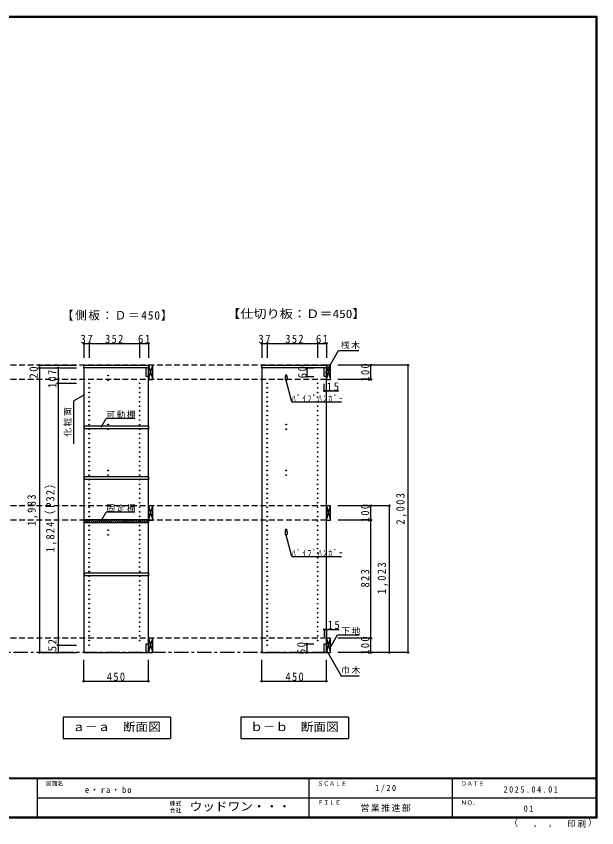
# Model space of a CAD drawing. Units: millimetres at full size, sheet at 1:20. Extents: x -3922 to 3878, y -2932 to 2722.
# Drawn here: x -168 to 3878, y -2932 to 2722 of the extents above; entities that cross this region are included whole.
import ezdxf
from ezdxf.enums import TextEntityAlignment as Align

# ---------------------------------------------------------------- set-up
doc = ezdxf.new("R2010")
doc.units = ezdxf.units.MM
doc.header["$LTSCALE"] = 20
doc.header["$PDMODE"] = 32
doc.header["$PDSIZE"] = 10
doc.linetypes.add('CHAIN1', pattern=[8, 5, -1, 1, -1])
doc.linetypes.add('DASHED2', pattern=[3, 2, -1])
for name, color, linetype in [('0-2_本体', 2, 'Continuous'), ('0-3_固定棚', 3, 'Continuous'), ('0-4_可動棚', 3, 'Continuous'), ('0-5', 4, 'Continuous'), ('0-6_ﾊﾟｲﾌﾟﾊﾝｶﾞｰ', 7, 'Continuous'), ('0-7_桟木・巾木', 2, 'Continuous'), ('0-8_引き出し', 3, 'Continuous'), ('0-A_文字', 7, 'Continuous'), ('0-B_寸法', 7, 'Continuous'), ('0-C_ハッチ', 4, 'Continuous'), ('F-1_枠', 6, 'Continuous'), ('F-A_文字', 7, 'Continuous')]:
    doc.layers.add(name, color=color, linetype=linetype)
doc.styles.add('ＭＳ ゴシック', font='')
doc.styles.get('ＭＳ ゴシック').set_extended_font_data('MS Gothic')

msp = doc.modelspace()

# ---------------------------------------------------------------- linework, layer by layer
at = {"layer": '0-2_本体'}
for p, q in [((303.47, 271.73), (303.47, 291.73)), ((303.47, 291.73), (753.47, 291.73)), ((753.47, 291.73), (753.47, 271.73)), ((1543.47, 271.73), (1543.47, 291.73)), ((1543.47, 291.73), (1993.47, 291.73)), ((1993.47, 291.73), (1993.47, 271.73)), ((753.47, 271.73), (303.47, 271.73)), ((1993.47, 271.73), (1543.47, 271.73))]:
    msp.add_line(p, q, dxfattribs=at)
at = {"layer": '0-3_固定棚', "color": 2}
for p, q in [((303.47, -785.27), (303.47, -805.27)), ((303.47, -785.27), (753.47, -785.27)), ((753.47, -785.27), (753.47, -805.27)), ((303.47, -805.27), (753.47, -805.27))]:
    msp.add_line(p, q, dxfattribs=at)
at = {"layer": '0-4_可動棚', "color": 2}
for points in [[(308.47, -132.77), (753.47, -132.77), (753.47, -152.77), (308.47, -152.77)], [(308.47, -484.77), (753.47, -484.77), (753.47, -504.77), (308.47, -504.77)], [(308.47, -1156.77), (753.47, -1156.77), (753.47, -1176.77), (308.47, -1176.77)]]:
    msp.add_lwpolyline(points, close=True, dxfattribs=at)
at = {"layer": '0-5', "color": 3}
for p, q in [((303.47, 271.73), (303.47, -1711.27)), ((753.47, 271.73), (303.47, 271.73)), ((753.47, -1711.27), (753.47, 271.73)), ((1543.47, 271.73), (1543.47, -1711.27)), ((1993.47, 271.73), (1543.47, 271.73)), ((1993.47, -1711.27), (1993.47, 271.73)), ((303.47, -1711.27), (753.47, -1711.27)), ((1543.47, -1711.27), (1993.47, -1711.27))]:
    msp.add_line(p, q, dxfattribs=at)
at = {"layer": '0-5'}
for centre in [(473.47, 218.23), (473.47, 186.23), (1713.47, 218.23), (1713.47, 186.23), (340.47, 164.73), (340.47, 132.73), (692.47, 164.73), (692.47, 132.73), (1580.47, 164.73), (1580.47, 132.73), (1932.47, 164.73), (1932.47, 132.73), (340.47, 100.73), (340.47, 68.73), (692.47, 100.73), (692.47, 68.73), (1580.47, 100.73), (1580.47, 68.73), (1932.47, 100.73), (1932.47, 68.73), (340.47, 36.73), (340.47, 4.73), (692.47, 36.73), (692.47, 4.73), (1580.47, 36.73), (1580.47, 4.73), (1932.47, 36.73), (1932.47, 4.73), (340.47, -27.27), (692.47, -27.27), (1580.47, -27.27), (1932.47, -27.27), (340.47, -59.27), (340.47, -91.27), (692.47, -59.27), (692.47, -91.27), (1580.47, -59.27), (1580.47, -91.27), (1932.47, -59.27), (1932.47, -91.27), (340.47, -123.27), (340.47, -155.27), (473.47, -122.77), (473.47, -154.77), (692.47, -123.27), (692.47, -155.27), (1580.47, -123.27), (1580.47, -155.27), (1713.47, -122.77), (1713.47, -154.77), (1932.47, -123.27), (1932.47, -155.27), (340.47, -187.27), (340.47, -219.27), (692.47, -187.27), (692.47, -219.27), (1580.47, -187.27), (1580.47, -219.27), (1932.47, -187.27), (1932.47, -219.27), (340.47, -251.27), (340.47, -283.27), (692.47, -251.27), (692.47, -283.27), (1580.47, -251.27), (1580.47, -283.27), (1932.47, -251.27), (1932.47, -283.27), (340.47, -315.27), (692.47, -315.27), (1580.47, -315.27), (1932.47, -315.27), (340.47, -347.27), (340.47, -379.27), (692.47, -347.27), (692.47, -379.27), (1580.47, -347.27), (1580.47, -379.27), (1932.47, -347.27), (1932.47, -379.27), (340.47, -411.27), (340.47, -443.27), (473.47, -442.77), (692.47, -411.27), (692.47, -443.27), (1580.47, -411.27), (1580.47, -443.27), (1713.47, -442.77), (1932.47, -411.27), (1932.47, -443.27), (340.47, -475.27), (340.47, -507.27), (473.47, -474.77), (692.47, -475.27), (692.47, -507.27), (1580.47, -475.27), (1580.47, -507.27), (1713.47, -474.77), (1932.47, -475.27), (1932.47, -507.27), (340.47, -539.27), (692.47, -539.27), (1580.47, -539.27), (1932.47, -539.27), (340.47, -571.27), (340.47, -603.27), (692.47, -571.27), (692.47, -603.27), (1580.47, -571.27), (1580.47, -603.27), (1932.47, -571.27), (1932.47, -603.27), (340.47, -635.27), (340.47, -667.27), (692.47, -635.27), (692.47, -667.27), (1580.47, -635.27), (1580.47, -667.27), (1932.47, -635.27), (1932.47, -667.27), (340.47, -699.27), (340.47, -731.27), (692.47, -699.27), (692.47, -731.27), (1580.47, -699.27), (1580.47, -731.27), (1932.47, -699.27), (1932.47, -731.27), (340.47, -763.27), (692.47, -763.27), (1580.47, -763.27), (1932.47, -763.27), (340.47, -795.27), (340.47, -827.27), (692.47, -795.27), (692.47, -827.27), (1580.47, -795.27), (1580.47, -827.27), (1932.47, -795.27), (1932.47, -827.27), (340.47, -859.27), (340.47, -891.27), (473.47, -858.77), (473.47, -890.77), (692.47, -859.27), (692.47, -891.27), (1580.47, -859.27), (1580.47, -891.27), (1713.47, -858.77), (1713.47, -890.77), (1932.47, -859.27), (1932.47, -891.27), (340.47, -923.27), (340.47, -955.27), (692.47, -923.27), (692.47, -955.27), (1580.47, -923.27), (1580.47, -955.27), (1932.47, -923.27), (1932.47, -955.27), (340.47, -987.27), (340.47, -1019.27), (692.47, -987.27), (692.47, -1019.27), (1580.47, -987.27), (1580.47, -1019.27), (1932.47, -987.27), (1932.47, -1019.27), (340.47, -1051.27), (692.47, -1051.27), (1580.47, -1051.27), (1932.47, -1051.27), (340.47, -1083.27), (340.47, -1115.27), (692.47, -1083.27), (692.47, -1115.27), (1580.47, -1083.27), (1580.47, -1115.27), (1932.47, -1083.27), (1932.47, -1115.27), (340.47, -1147.27), (340.47, -1179.27), (692.47, -1147.27), (692.47, -1179.27), (1580.47, -1147.27), (1580.47, -1179.27), (1932.47, -1147.27), (1932.47, -1179.27), (340.47, -1211.27), (340.47, -1243.27), (692.47, -1211.27), (692.47, -1243.27), (1580.47, -1211.27), (1580.47, -1243.27), (1932.47, -1211.27), (1932.47, -1243.27), (340.47, -1275.27), (692.47, -1275.27), (1580.47, -1275.27), (1932.47, -1275.27), (340.47, -1307.27), (340.47, -1339.27), (692.47, -1307.27), (692.47, -1339.27), (1580.47, -1307.27), (1580.47, -1339.27), (1932.47, -1307.27), (1932.47, -1339.27), (340.47, -1371.27), (340.47, -1403.27), (692.47, -1371.27), (692.47, -1403.27), (1580.47, -1371.27), (1580.47, -1403.27), (1932.47, -1371.27), (1932.47, -1403.27), (340.47, -1435.27), (340.47, -1467.27), (692.47, -1435.27), (692.47, -1467.27), (1580.47, -1435.27), (1580.47, -1467.27), (1932.47, -1435.27), (1932.47, -1467.27), (340.47, -1499.27), (692.47, -1499.27), (1580.47, -1499.27), (1932.47, -1499.27), (340.47, -1531.27), (340.47, -1563.27), (692.47, -1531.27), (692.47, -1563.27), (1580.47, -1531.27), (1580.47, -1563.27), (1932.47, -1531.27), (1932.47, -1563.27), (340.47, -1595.27), (340.47, -1627.27), (692.47, -1595.27), (692.47, -1627.27), (1580.47, -1595.27), (1580.47, -1627.27), (1932.47, -1595.27), (1932.47, -1627.27), (340.47, -1659.27), (1580.47, -1659.27)]:
    msp.add_circle(centre, 2.5, dxfattribs=at)
at = {"layer": '0-6_ﾊﾟｲﾌﾟﾊﾝｶﾞｰ', "color": 2}
for p, q in [((1705.97, 206.23), (1705.97, 191.23)), ((1720.97, 206.23), (1720.97, 191.23)), ((1705.97, -870.77), (1705.97, -885.77)), ((1720.97, -870.77), (1720.97, -885.77))]:
    msp.add_line(p, q, dxfattribs=at)
at = {"layer": '0-6_ﾊﾟｲﾌﾟﾊﾝｶﾞｰ'}
for centre, radius, start, end in [((1752.07, 204.72), 46.13, 162.96035, 178.115), ((1713.47, 218.23), 5.5, 0, 180), ((1674.86, 204.72), 46.13, 1.885, 17.03965), ((1752.07, -872.28), 46.13, 162.96035, 178.115), ((1713.47, -858.77), 5.5, 0, 180), ((1674.86, -872.28), 46.13, 1.885, 17.03965)]:
    msp.add_arc(centre, radius, start, end, dxfattribs=at)
at = {"layer": '0-6_ﾊﾟｲﾌﾟﾊﾝｶﾞｰ', "color": 2}
for centre, start, end in [((1713.47, 206.23), 0, 180), ((1713.47, 191.23), 180, 0), ((1713.47, -870.77), 0, 180), ((1713.47, -885.77), 180, 0)]:
    msp.add_arc(centre, 7.5, start, end, dxfattribs=at)
at = {"layer": '0-7_桟木・巾木'}
for p, q in [((753.47, 271.73), (738.47, 271.73)), ((738.47, 211.73), (738.47, 271.73)), ((753.47, 271.73), (753.47, 230.73)), ((1993.47, 271.73), (1978.47, 271.73)), ((1978.47, 211.73), (1978.47, 271.73)), ((1993.47, 271.73), (1993.47, 230.73)), ((738.47, -1651.27), (753.47, -1651.27)), ((753.47, -1651.27), (753.47, -1711.27)), ((1978.47, -1651.27), (1993.47, -1651.27)), ((1993.47, -1651.27), (1993.47, -1711.27))]:
    msp.add_line(p, q, dxfattribs=at)
for points in [[(753.47, 211.73), (741.97, 211.73), (738.47, 211.73)], [(1993.47, 211.73), (1981.97, 211.73), (1978.47, 211.73)], [(753.47, -1711.27), (738.47, -1711.27), (738.47, -1651.27)], [(1993.47, -1711.27), (1978.47, -1711.27), (1978.47, -1651.27)]]:
    msp.add_lwpolyline(points, dxfattribs=at)
at = {"layer": '0-8_引き出し'}
for p, q in [((753.47, 291.73), (753.47, 191.73)), ((783.47, 291.73), (753.47, 291.73)), ((783.47, 191.73), (783.47, 291.73)), ((1993.47, 291.73), (1993.47, 191.73)), ((2023.47, 291.73), (1993.47, 291.73)), ((2023.47, 191.73), (2023.47, 291.73)), ((753.47, 191.73), (783.47, 191.73)), ((1993.47, 191.73), (2023.47, 191.73)), ((1993.47, -688.27), (1993.47, -788.27)), ((2023.47, -688.27), (1993.47, -688.27)), ((2023.47, -788.27), (2023.47, -688.27)), ((1993.47, -788.27), (2023.47, -788.27)), ((753.47, -1611.27), (753.47, -1711.27)), ((783.47, -1611.27), (753.47, -1611.27)), ((783.47, -1711.27), (783.47, -1611.27)), ((1993.47, -1611.27), (1993.47, -1711.27)), ((2023.47, -1611.27), (1993.47, -1611.27)), ((2023.47, -1711.27), (2023.47, -1611.27)), ((753.47, -1711.27), (783.47, -1711.27)), ((1993.47, -1711.27), (2023.47, -1711.27))]:
    msp.add_line(p, q, dxfattribs=at)
at = {"layer": '0-8_引き出し', "color": 7}
for p, q in [((753.47, 191.73), (783.47, 291.73)), ((753.47, 291.73), (783.47, 191.73)), ((1993.47, 191.73), (2023.47, 291.73)), ((1993.47, 291.73), (2023.47, 191.73)), ((753.47, -688.27), (783.47, -788.27)), ((753.47, -788.27), (783.47, -688.27)), ((1993.47, -788.27), (2023.47, -688.27)), ((1993.47, -688.27), (2023.47, -788.27)), ((753.47, -1711.27), (783.47, -1611.27)), ((753.47, -1611.27), (783.47, -1711.27)), ((1993.47, -1711.27), (2023.47, -1611.27)), ((1993.47, -1611.27), (2023.47, -1711.27))]:
    msp.add_line(p, q, dxfattribs=at)
at = {"layer": '0-8_引き出し'}
msp.add_lwpolyline([(783.47, -788.27), (783.47, -688.27), (753.47, -688.27), (753.47, -788.27)], close=True, dxfattribs=at)
at = {"layer": '0-A_文字'}
for p, q in [((1986.8, 236.27), (2077.67, 393.67)), ((2077.67, 393.67), (2219.9, 393.67)), ((1753.21, 35.43), (1713.47, 183.73)), ((303.47, 82.66), (233.47, 42.25)), ((233.47, -257.75), (233.47, 42.25)), ((1753.21, 35.43), (2098.21, 35.43)), ((424.34, -141.83), (459.36, -81.18)), ((659.36, -81.18), (459.36, -81.18)), ((424.34, -794.33), (459.36, -733.68)), ((659.36, -733.68), (459.36, -733.68)), ((1753.21, -1041.57), (1713.47, -893.27)), ((1753.21, -1041.57), (2098.21, -1041.57)), ((2023.47, -1672.95), (2072.24, -1588.48)), ((2072.24, -1588.48), (2222.77, -1588.48)), ((908.47, -2161.27), (908.47, -2311.27)), ((2148.47, -2161.27), (2148.47, -2311.27)), ((158.47, -2311.27), (908.47, -2311.27)), ((1398.47, -2311.27), (2148.47, -2311.27))]:
    msp.add_line(p, q, dxfattribs=at)
at = {"layer": '0-A_文字', "linetype": 'CHAIN1'}
msp.add_line((1993.47, -1711.27), (-2366.53, -1711.27), dxfattribs=at)
at = {"layer": '0-A_文字'}
for points in [[(1989.66, -1687.54), (2096.74, -1873.01), (2222.77, -1873.01)], [(908.47, -2161.27), (158.47, -2161.27), (158.47, -2311.27)], [(2148.47, -2161.27), (1398.47, -2161.27), (1398.47, -2311.27)]]:
    msp.add_lwpolyline(points, dxfattribs=at)
at = {"layer": '0-B_寸法', "color": 4}
for p, q in [((303.47, 442.73), (303.47, 342.73)), ((303.47, 442.73), (753.47, 442.73)), ((340.47, 442.73), (340.47, 342.73)), ((692.47, 442.73), (692.47, 342.73)), ((753.47, 442.73), (753.47, 342.73)), ((1543.47, 442.73), (1543.47, 342.73)), ((1543.47, 442.73), (1993.47, 442.73)), ((1580.47, 442.73), (1580.47, 342.73)), ((1932.47, 442.73), (1932.47, 342.73)), ((1993.47, 442.73), (1993.47, 342.73)), ((-6.53, 291.73), (-6.53, 271.73)), ((-6.53, 291.73), (253.47, 291.73)), ((2303.47, 291.73), (2073.47, 291.73)), ((2563.47, 291.73), (2073.47, 291.73)), ((2303.47, 191.73), (2303.47, 291.73)), ((2563.47, -1711.27), (2563.47, 291.73)), ((-6.53, 271.73), (253.47, 271.73)), ((-6.53, 271.73), (-6.53, -1711.27)), ((123.47, 271.73), (253.47, 271.73)), ((123.47, 271.73), (123.47, 164.73)), ((1856.47, 271.73), (1856.47, 211.73)), ((1856.47, 271.73), (1906.47, 271.73)), ((1856.47, 211.73), (1906.47, 211.73)), ((2303.47, 191.73), (2073.47, 191.73)), ((123.47, 164.73), (253.47, 164.73)), ((123.47, 164.73), (123.47, -1659.27)), ((1978.47, 111.73), (1978.47, 161.73)), ((1993.47, 111.73), (1993.47, 161.73)), ((1978.47, 111.73), (2080.23, 111.73)), ((2303.47, -688.27), (2073.47, -688.27)), ((2303.47, -788.27), (2303.47, -688.27)), ((2433.47, -688.27), (2303.47, -688.27)), ((2433.47, -1711.27), (2433.47, -688.27)), ((2303.47, -788.27), (2073.47, -788.27)), ((2303.47, -1611.27), (2303.47, -788.27)), ((1978.47, -1551.27), (1978.47, -1601.27)), ((1978.47, -1551.27), (2081.93, -1551.27)), ((1993.47, -1551.27), (1993.47, -1601.27)), ((2303.47, -1611.27), (2073.47, -1611.27)), ((2303.47, -1711.27), (2303.47, -1611.27)), ((123.47, -1659.27), (253.47, -1659.27)), ((123.47, -1659.27), (123.47, -1711.27)), ((1856.47, -1651.27), (1856.47, -1711.27)), ((1856.47, -1651.27), (1906.47, -1651.27)), ((-6.53, -1711.27), (253.47, -1711.27)), ((123.47, -1711.27), (253.47, -1711.27)), ((1856.47, -1711.27), (1906.47, -1711.27)), ((2303.47, -1711.27), (2073.47, -1711.27)), ((2563.47, -1711.27), (2073.47, -1711.27)), ((2433.47, -1711.27), (2303.47, -1711.27)), ((303.47, -1911.27), (303.47, -1761.27)), ((753.47, -1911.27), (753.47, -1761.27)), ((1543.47, -1911.27), (1543.47, -1761.27)), ((1993.47, -1911.27), (1993.47, -1761.27)), ((303.47, -1911.27), (753.47, -1911.27)), ((1543.47, -1911.27), (1993.47, -1911.27))]:
    msp.add_line(p, q, dxfattribs=at)
at = {"layer": '0-B_寸法', "color": 4, "linetype": 'DASHED2'}
for p, q in [((1993.47, 291.73), (-2366.53, 291.73)), ((1993.47, 191.73), (-2366.53, 191.73)), ((1993.47, -688.27), (-2366.53, -688.27)), ((1993.47, -788.27), (-2366.53, -788.27)), ((1993.47, -1611.27), (-2366.53, -1611.27))]:
    msp.add_line(p, q, dxfattribs=at)
at = {"layer": '0-B_寸法'}
for p in [(303.47, 442.73), (340.47, 442.73), (692.47, 442.73), (753.47, 442.73), (1543.47, 442.73), (1580.47, 442.73), (1932.47, 442.73), (1993.47, 442.73), (-6.53, 291.73), (2303.47, 291.73), (2563.47, 291.73), (-6.53, 271.73), (123.47, 271.73), (1856.47, 271.73), (123.47, 164.73), (1856.47, 211.73), (2303.47, 191.73), (1978.47, 111.73), (1993.47, 111.73), (2303.47, -688.27), (2433.47, -688.27), (2303.47, -788.27), (1978.47, -1551.27), (1993.47, -1551.27), (2303.47, -1611.27), (123.47, -1659.27), (1856.47, -1651.27), (-6.53, -1711.27), (123.47, -1711.27), (1856.47, -1711.27), (2303.47, -1711.27), (2433.47, -1711.27), (2563.47, -1711.27), (303.47, -1911.27), (753.47, -1911.27), (1543.47, -1911.27), (1993.47, -1911.27)]:
    msp.add_point(p, dxfattribs=at)
at = {"layer": '0-C_ハッチ'}
for p, q in [((303.47, -794.22), (312.42, -785.27)), ((306.56, -805.27), (326.56, -785.27)), ((320.7, -805.27), (340.7, -785.27)), ((334.84, -805.27), (354.84, -785.27)), ((348.99, -805.27), (368.99, -785.27)), ((363.13, -805.27), (383.13, -785.27)), ((377.27, -805.27), (397.27, -785.27)), ((391.41, -805.27), (411.41, -785.27)), ((405.55, -805.27), (425.55, -785.27)), ((419.7, -805.27), (439.7, -785.27)), ((433.84, -805.27), (453.84, -785.27)), ((447.98, -805.27), (467.98, -785.27)), ((462.12, -805.27), (482.12, -785.27)), ((476.26, -805.27), (496.26, -785.27)), ((490.41, -805.27), (510.41, -785.27)), ((504.55, -805.27), (524.55, -785.27)), ((518.69, -805.27), (538.69, -785.27)), ((532.83, -805.27), (552.83, -785.27)), ((546.97, -805.27), (566.97, -785.27)), ((561.12, -805.27), (581.12, -785.27)), ((575.26, -805.27), (595.26, -785.27)), ((589.4, -805.27), (609.4, -785.27)), ((603.54, -805.27), (623.54, -785.27)), ((617.69, -805.27), (637.69, -785.27)), ((631.83, -805.27), (651.83, -785.27)), ((645.97, -805.27), (665.97, -785.27)), ((660.11, -805.27), (680.11, -785.27)), ((674.25, -805.27), (694.25, -785.27)), ((688.4, -805.27), (708.4, -785.27)), ((702.54, -805.27), (722.54, -785.27)), ((716.68, -805.27), (736.68, -785.27)), ((730.82, -805.27), (750.82, -785.27)), ((744.96, -805.27), (753.47, -796.76))]:
    msp.add_line(p, q, dxfattribs=at)
at = {"layer": 'F-1_枠'}
for p, q in [((-3922.03, 2722.29), (3877.97, 2722.29)), ((-3922.03, 2718.96), (3877.97, 2718.96)), ((-3922.03, 2715.63), (3877.97, 2715.63)), ((3871.3, 2722.29), (3871.3, -2864.37)), ((3874.63, 2722.29), (3874.63, -2864.37)), ((3877.97, 2722.29), (3877.97, -2864.37)), ((3877.97, -2587.71), (-3922.03, -2587.71)), ((3877.97, -2591.04), (-3922.03, -2591.04)), ((-22.03, -2591.04), (-22.03, -2857.71)), ((1871.3, -2591.04), (1871.3, -2857.71)), ((2871.3, -2591.04), (2871.3, -2857.71)), ((-22.03, -2724.37), (3871.3, -2724.38)), ((3877.97, -2857.71), (-3922.03, -2857.71)), ((3877.97, -2861.04), (-3922.03, -2861.04)), ((3877.97, -2864.37), (-3922.03, -2864.37))]:
    msp.add_line(p, q, dxfattribs=at)

# ---------------------------------------------------------------- texts
at = {"layer": '0-A_文字', "style": 'ＭＳ ゴシック'}
for s, width, p in [('【仕切り板：Ｄ＝450】', 1.15, (1300.97, 601.73)), ('ａ－ａ\u3000断面図', 1.1, (223.47, -2276.27)), ('ｂ－ｂ\u3000断面図', 1.1, (1463.47, -2276.27))]:
    msp.add_text(s, height=58.65, dxfattribs=dict(at, width=width)).set_placement(p, align=Align.BOTTOM_LEFT)
at = {"layer": '0-A_文字', "attachment_point": 7, "style": 'ＭＳ ゴシック'}
for s, insert, char_height in [('\\T1.15;【側板：Ｄ＝450】', (150.97, 601.73), 58.65), ('\\T1.17;桟木', (2093.88, 403.88), 43.99), ('\\T1.39;\\W0.85;ﾊﾟｲﾌﾟﾊﾝｶﾞｰ', (1753.21, 35.43), 43.99), ('\\T1.17;可動棚', (459.36, -81.18), 43.99), ('\\T1.17;固定棚', (459.36, -733.68), 43.99), ('\\T1.39;\\W0.85;ﾊﾟｲﾌﾟﾊﾝｶﾞｰ', (1753.21, -1041.57), 43.99), ('\\T1.17;下地', (2096.74, -1588.48), 43.99), ('\\T1.17;巾木', (2096.74, -1861.06), 43.99)]:
    msp.add_mtext(s, dxfattribs=dict(at, insert=insert, char_height=char_height))
at = {"layer": '0-A_文字', "insert": (218.47, -207.75), "char_height": 43.99, "attachment_point": 7, "rotation": 90, "style": 'ＭＳ ゴシック'}
msp.add_mtext('\\T1.17;化粧面', dxfattribs=at)
at = {"layer": '0-B_寸法', "char_height": 58.65, "attachment_point": 7, "style": 'ＭＳ ゴシック'}
for s, insert in [('\\T1.27;\\W0.95;37', (279.47, 443.94)), ('\\T1.27;\\W0.9;352', (451.47, 443.94)), ('\\T1.27;\\W0.95;61', (680.47, 443.94)), ('\\T1.27;\\W0.95;37', (1519.47, 443.94)), ('\\T1.27;\\W0.9;352', (1707.47, 443.94)), ('\\T1.27;\\W0.95;61', (1920.47, 443.94)), ('\\T1.27;\\W0.95;15', (1996.36, 111.73)), ('\\T1.27;\\W0.95;15', (2001.38, -1548.8)), ('\\T1.27;\\W0.9;450', (463.47, -1910.06)), ('\\T1.27;\\W0.9;450', (1708.47, -1910.06))]:
    msp.add_mtext(s, dxfattribs=dict(at, insert=insert))
at = {"layer": '0-B_寸法', "char_height": 58.65, "attachment_point": 7, "rotation": 90, "style": 'ＭＳ ゴシック'}
for s, insert in [('\\T1.27;\\W0.9;100', (2293.47, 176.73)), ('\\T1.27;\\W0.95;20', (-16.53, 196.67)), ('\\T1.27;\\W0.9;107', (113.47, 131.92)), ('\\T1.27;\\W0.95;60', (1856.47, 199.23)), ('\\T1.23;\\W0.9;1,824（P32）', (113.47, -1012.27)), ('\\T1.28;\\W0.9;1,983', (-16.53, -829.77)), ('\\T1.28;\\W0.9;2,003', (2553.47, -819.77)), ('\\T1.27;\\W0.9;100', (2293.47, -803.27)), ('\\T1.28;\\W0.9;1,023', (2423.47, -1302.77)), ('\\T1.27;\\W0.9;823', (2293.47, -1257.77)), ('\\T1.27;\\W0.95;52', (113.47, -1703)), ('\\T1.27;\\W0.9;100', (2293.47, -1726.27)), ('\\T1.27;\\W0.95;60', (1848.86, -1723.77))]:
    msp.add_mtext(s, dxfattribs=dict(at, insert=insert))
at = {"layer": 'F-A_文字', "style": 'ＭＳ ゴシック'}
for s, height, p in [('図面名', 29.33, (37.97, -2647.71)), ('ＳＣＡＬＥ', 29.33, (1931.3, -2647.71)), ('ＤＡＴＥ', 29.33, (2931.3, -2647.71)), ('株式', 29.33, (901.3, -2787.04)), ('ＦＩＬＥ', 29.33, (1931.3, -2781.04)), ('ＮＯ．', 29.33, (2931.3, -2781.04)), ('会社', 29.33, (901.3, -2835.04)), ('（', 43.99, (3267.32, -2933.25)), ('）', 43.99, (3816.9, -2930.46)), (',', 43.99, (3432.15, -2933.25)), (',', 43.99, (3538.1, -2931.39))]:
    msp.add_text(s, height=height, dxfattribs=at).set_placement(p, align=Align.BOTTOM_LEFT)
at = {"layer": 'F-A_文字', "style": 'ＭＳ ゴシック', "width": 1.1}
msp.add_text('ウッドワン・・・', height=58.65, dxfattribs=at).set_placement((1041.3, -2831.04), align=Align.BOTTOM_LEFT)
at = {"layer": 'F-A_文字', "char_height": 43.99, "attachment_point": 7, "style": 'ＭＳ ゴシック'}
for s, insert in [('\\T1.28;\\W0.95;e・ra・bo', (311.3, -2691.04)), ('\\T1.38;\\W0.9;1/20', (2333.8, -2687.71)), ('\\T1.39;\\W0.85;2025.04.01', (3228.8, -2687.71)), ('\\T1.17;営業推進部', (2231.3, -2821.04)), ('\\T1.36;\\W0.9;01', (3368.8, -2821.04)), ('\\T1.17;印刷', (3670.07, -2932.32))]:
    msp.add_mtext(s, dxfattribs=dict(at, insert=insert))

doc.saveas('drawing.dxf')
